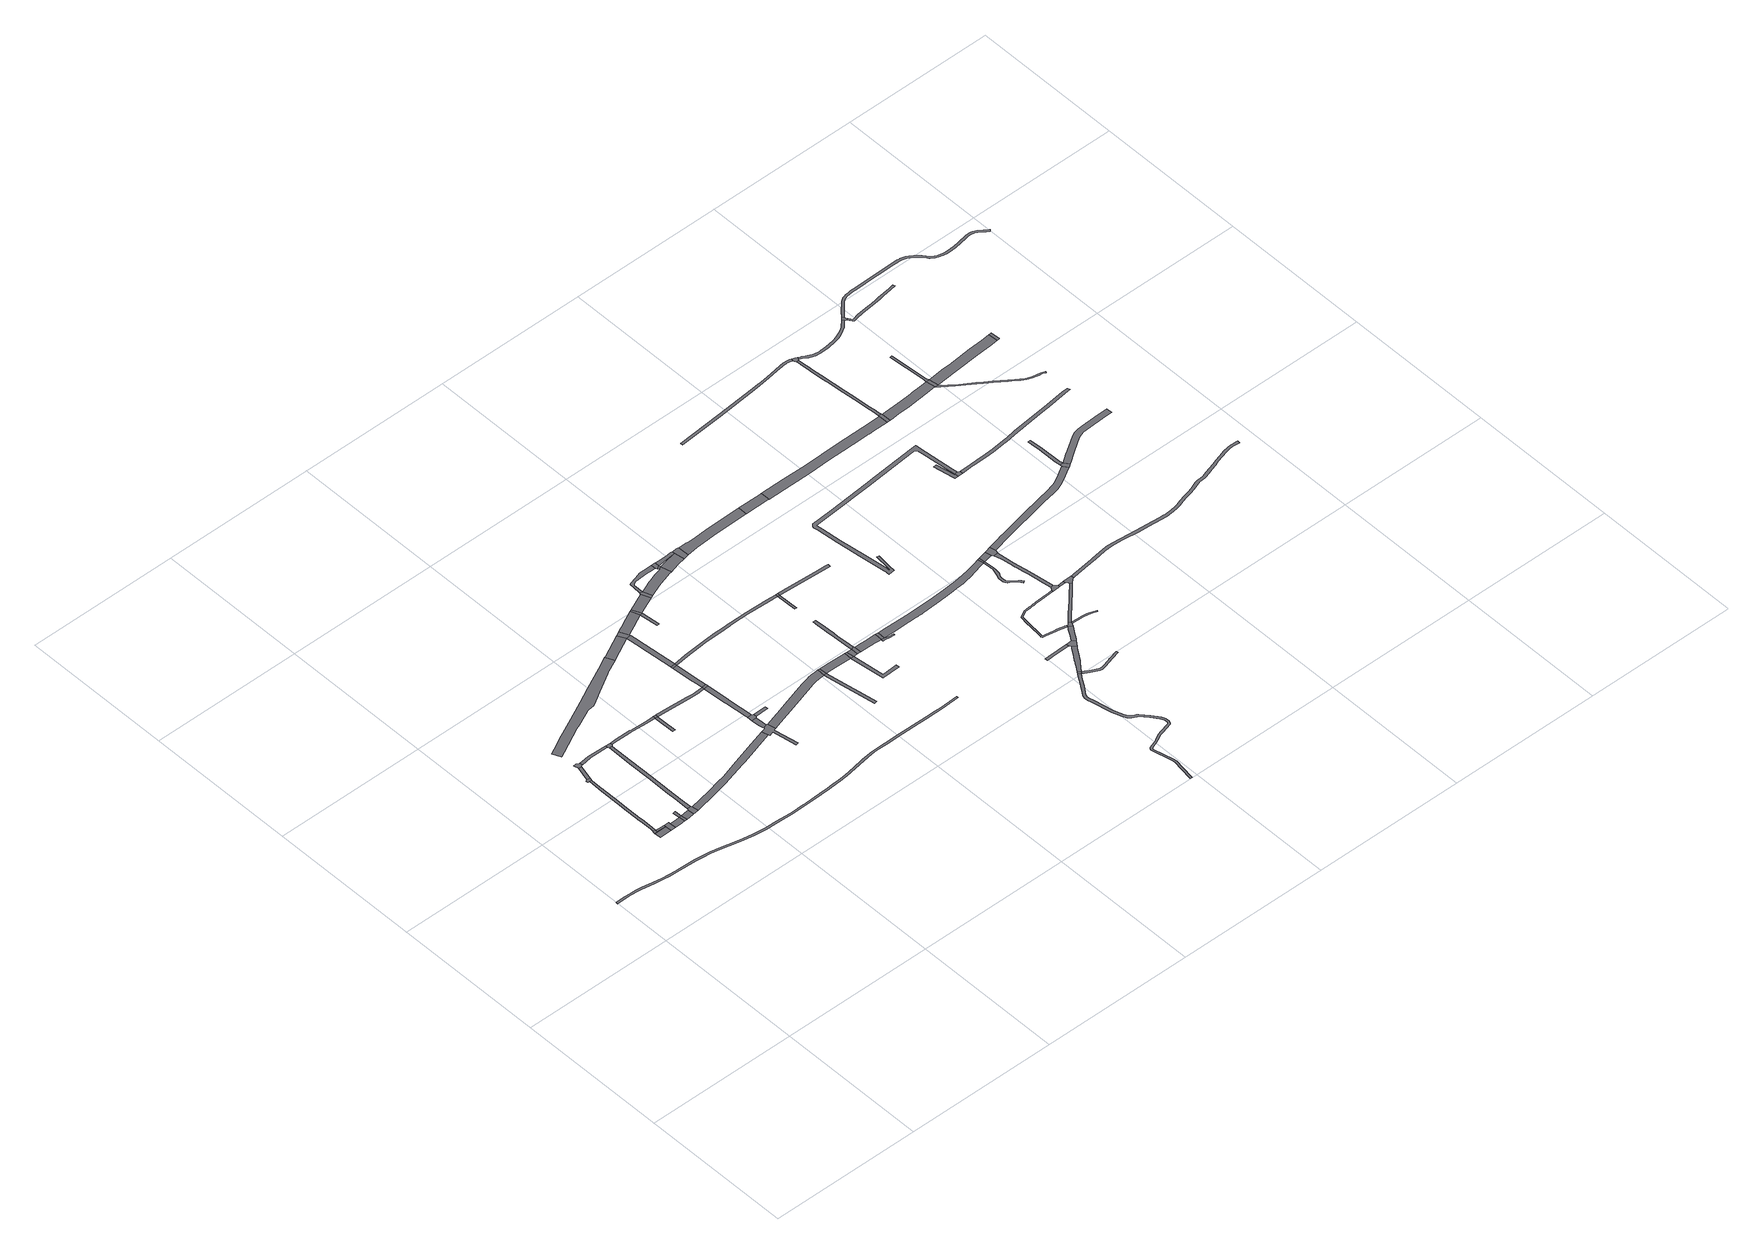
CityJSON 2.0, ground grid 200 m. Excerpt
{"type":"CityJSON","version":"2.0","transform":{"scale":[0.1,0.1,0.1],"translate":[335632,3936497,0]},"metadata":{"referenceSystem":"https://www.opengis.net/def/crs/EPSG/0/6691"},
"CityObjects":{
"road1":{"type":"Road","geometry":[{"type":"MultiSurface","lod":"1","boundaries":[[[0,1,2,3,4,5]]]}]},
"road2":{"type":"Road","attributes":{"RoadStructureAttribute.sectionType":"1"},"geometry":[{"type":"MultiSurface","lod":"1","boundaries":[[[6,7,8,9]]]}]},
"road3":{"type":"Road","attributes":{"RoadStructureAttribute.sectionType":"1"},"geometry":[{"type":"MultiSurface","lod":"1","boundaries":[[[10,5,4,11]]]}]},
"road4":{"type":"Road","attributes":{"RoadStructureAttribute.sectionType":"1"},"geometry":[{"type":"MultiSurface","lod":"1","boundaries":[[[9,12,11]]]}]},
"road5":{"type":"Road","geometry":[{"type":"MultiSurface","lod":"1","boundaries":[[[12,8,13,14,15,16,17,10]]]}]},
"road6":{"type":"Road","attributes":{"RoadStructureAttribute.sectionType":"1"},"geometry":[{"type":"MultiSurface","lod":"1","boundaries":[[[18,19,20,21,22,23,24,25,26,0,5,27,28,29,30,31,32,33,34]]]}]},
"road7":{"type":"Road","attributes":{"RoadStructureAttribute.sectionType":"1"},"geometry":[{"type":"MultiSurface","lod":"1","boundaries":[[[35,36,37,38,15,14]]]}]},
"road8":{"type":"Road","geometry":[{"type":"MultiSurface","lod":"1","boundaries":[[[39,40,41,42,43,18,34]]]}]},
"road9":{"type":"Road","geometry":[{"type":"MultiSurface","lod":"1","boundaries":[[[37,36,44,45]]]}]},
"road10":{"type":"Road","geometry":[{"type":"MultiSurface","lod":"1","boundaries":[[[46,47,37,45]]]}]},
"road11":{"type":"Road","attributes":{"RoadStructureAttribute.sectionType":"1"},"geometry":[{"type":"MultiSurface","lod":"1","boundaries":[[[41,40,48,49]]]}]},
"road12":{"type":"Road","attributes":{"RoadStructureAttribute.sectionType":"1"},"geometry":[{"type":"MultiSurface","lod":"1","boundaries":[[[50,45,44,51,52,53]]]}]},
"road13":{"type":"Road","geometry":[{"type":"MultiSurface","lod":"1","boundaries":[[[54,55,56,57,58,49,48,59,60,61]]]}]},
"road14":{"type":"Road","geometry":[{"type":"MultiSurface","lod":"1","boundaries":[[[52,62,63,64,65,66,67,53]]]}]},
"road15":{"type":"Road","attributes":{"RoadStructureAttribute.sectionType":"1"},"geometry":[{"type":"MultiSurface","lod":"1","boundaries":[[[68,61,60,69,70,71,72]]]}]},
"road16":{"type":"Road","attributes":{"RoadStructureAttribute.sectionType":"1"},"geometry":[{"type":"MultiSurface","lod":"1","boundaries":[[[65,73,74,75,76,77,78,79,80,81,82,83,66]]]}]},
"road17":{"type":"Road","geometry":[{"type":"MultiSurface","lod":"1","boundaries":[[[71,79,78,84,85,72]]]}]},
"road18":{"type":"Road","attributes":{"RoadStructureAttribute.sectionType":"1"},"geometry":[{"type":"MultiSurface","lod":"1","boundaries":[[[86,87,88,89,90,91,92,93,94,95,96,97,98,99,100,101,102,103,104,105,106,107,108,109,110,111,112,113,114,115,116,117,118,119,120,121,122,123,124,125,126,127,128,129,130,131,132,133,134,135,136,137,138,139,140,141,142,143,144,145,146,147,148,149,150,151,152,153,154,155,156,157,158,159,160,161,162,163,164,165,166,167,168,169]]]}]},
"road19":{"type":"Road","attributes":{"RoadStructureAttribute.sectionType":"1"},"geometry":[{"type":"MultiSurface","lod":"1","boundaries":[[[170,171,172,173,174,175,85,84,176,177,178,179,180,181]]]}]},
"road20":{"type":"Road","attributes":{"RoadStructureAttribute.sectionType":"1"},"geometry":[{"type":"MultiSurface","lod":"1","boundaries":[[[182,183,184,185,186,63,62,187,188,189,190,191,192,193]]]}]},
"road21":{"type":"Road","attributes":{"function":"2","RoadStructureAttribute.sectionType":"1"},"geometry":[{"type":"MultiSurface","lod":"1","boundaries":[[[194,195,196,197,198,199,200,201,202,203,204,205,206,207,208,209,210,211,212,213,214,215,216,217]]]}]},
"road22":{"type":"Road","attributes":{"RoadStructureAttribute.sectionType":"1"},"geometry":[{"type":"MultiSurface","lod":"1","boundaries":[[[218,219,220,221,222,181]]]}]},
"road23":{"type":"Road","geometry":[{"type":"MultiSurface","lod":"1","boundaries":[[[223,170,181,222,224]]]}]},
"road24":{"type":"Road","attributes":{"RoadStructureAttribute.sectionType":"1"},"geometry":[{"type":"MultiSurface","lod":"1","boundaries":[[[225,226,227,228,224,222,229,230,231,232,233,234]]]}]},
"road25":{"type":"Road","geometry":[{"type":"MultiSurface","lod":"1","boundaries":[[[192,235,236,237,238,239,240,241,242,243,244,245,246,247,248,193]]]}]},
"road26":{"type":"Road","attributes":{"RoadStructureAttribute.sectionType":"1"},"geometry":[{"type":"MultiSurface","lod":"1","boundaries":[[[249,250,251,245,244,252,253,254,255]]]}]},
"road27":{"type":"Road","geometry":[{"type":"MultiSurface","lod":"1","boundaries":[[[256,257,258,259,255,254]]]}]},
"road28":{"type":"Road","attributes":{"RoadStructureAttribute.sectionType":"1"},"geometry":[{"type":"MultiSurface","lod":"1","boundaries":[[[260,261,262,259,258,263,264,265,266,233]]]}]},
"road29":{"type":"Road","geometry":[{"type":"MultiSurface","lod":"1","boundaries":[[[267,268,257,256]]]}]},
"road30":{"type":"Road","geometry":[{"type":"MultiSurface","lod":"1","boundaries":[[[233,266,269,234]]]}]},
"road31":{"type":"Road","attributes":{"RoadStructureAttribute.sectionType":"1"},"geometry":[{"type":"MultiSurface","lod":"1","boundaries":[[[216,270,271,272,273,274,275,276,277,278,279,280,271,281,282,217]]]}]},
"road32":{"type":"Road","attributes":{"RoadStructureAttribute.sectionType":"1"},"geometry":[{"type":"MultiSurface","lod":"1","boundaries":[[[283,284,285,234,269,286,287,288]]]}]},
"road33":{"type":"Road","geometry":[{"type":"MultiSurface","lod":"1","boundaries":[[[275,283,288,276]]]}]},
"road34":{"type":"Road","geometry":[{"type":"MultiSurface","lod":"1","boundaries":[[[271,280,289,290,281]]]}]},
"road35":{"type":"Road","attributes":{"RoadStructureAttribute.sectionType":"1"},"geometry":[{"type":"MultiSurface","lod":"1","boundaries":[[[291,292,293,294,295,296,297,298,299,300,242,241,301,302,303,304,305,306,307,308,309,310]]]}]},
"road36":{"type":"Road","attributes":{"function":"2","RoadStructureAttribute.sectionType":"1"},"geometry":[{"type":"MultiSurface","lod":"1","boundaries":[[[311,312,313,314,290,289,315,316,317,318,319,320,316]]]}]},
"road37":{"type":"Road","geometry":[{"type":"MultiSurface","lod":"1","boundaries":[[[321,311,316,320,322]]]}]},
"road38":{"type":"Road","attributes":{"function":"2","RoadStructureAttribute.sectionType":"1"},"geometry":[{"type":"MultiSurface","lod":"1","boundaries":[[[323,324,321,322]]]}]},
"road39":{"type":"Road","attributes":{"RoadStructureAttribute.sectionType":"1"},"geometry":[{"type":"MultiSurface","lod":"1","boundaries":[[[309,325,326,327]]]}]},
"road40":{"type":"Road","geometry":[{"type":"MultiSurface","lod":"1","boundaries":[[[309,327,328,310]]]}]},
"road41":{"type":"Road","attributes":{"RoadStructureAttribute.sectionType":"1"},"geometry":[{"type":"MultiSurface","lod":"1","boundaries":[[[288,329,330,331,332,333,334,335,336,337,338,339,340,341,342,343,344,345,346,276]]]}]},
"road42":{"type":"Road","geometry":[{"type":"MultiSurface","lod":"1","boundaries":[[[347,324,323,348,349,350,351]]]}]},
"road43":{"type":"Road","attributes":{"RoadStructureAttribute.sectionType":"1"},"geometry":[{"type":"MultiSurface","lod":"1","boundaries":[[[352,353,328,327,354,355,356]]]}]},
"road44":{"type":"Road","attributes":{"RoadStructureAttribute.sectionType":"1"},"geometry":[{"type":"MultiSurface","lod":"1","boundaries":[[[350,357,358,359,360,361,362,363,364,365,366,367,368,369,370,371,372,351]]]}]},
"road45":{"type":"Road","attributes":{"function":"2","RoadStructureAttribute.sectionType":"1"},"geometry":[{"type":"MultiSurface","lod":"1","boundaries":[[[373,374,375,376,377,378,350,349,379,380,381,382,383,384]]]}]},
"road46":{"type":"Road","geometry":[{"type":"MultiSurface","lod":"1","boundaries":[[[355,385,386,356]]]}]},
"road47":{"type":"Road","attributes":{"RoadStructureAttribute.sectionType":"1"},"geometry":[{"type":"MultiSurface","lod":"1","boundaries":[[[385,387,388,389,390,386]]]}]},
"road48":{"type":"Road","attributes":{"RoadStructureAttribute.sectionType":"1"},"geometry":[{"type":"MultiSurface","lod":"1","boundaries":[[[355,391,392,393,394,395,396,397,385]]]}]},
"road49":{"type":"Road","geometry":[{"type":"MultiSurface","lod":"1","boundaries":[[[398,399,400,373,384]]]}]},
"road50":{"type":"Road","geometry":[{"type":"MultiSurface","lod":"1","boundaries":[[[363,401,402,399,403,364]]]}]},
"road51":{"type":"Road","geometry":[{"type":"MultiSurface","lod":"1","boundaries":[[[404,390,389,405,406]]]}]},
"road52":{"type":"Road","attributes":{"RoadStructureAttribute.sectionType":"1"},"geometry":[{"type":"MultiSurface","lod":"1","boundaries":[[[404,407,408,409,410,411,412,413,414,415,416,417,418,390]]]}]},
"road53":{"type":"Road","attributes":{"function":"2","RoadStructureAttribute.sectionType":"1"},"geometry":[{"type":"MultiSurface","lod":"1","boundaries":[[[419,420,421,384,383,422,423,424]]]}]},
"road54":{"type":"Road","attributes":{"RoadStructureAttribute.sectionType":"1"},"geometry":[{"type":"MultiSurface","lod":"1","boundaries":[[[425,426,427,428,429,419,430,431,432,433,403,399]]]}]},
"road55":{"type":"Road","attributes":{"RoadStructureAttribute.sectionType":"1"},"geometry":[{"type":"MultiSurface","lod":"1","boundaries":[[[434,435,436,406,405,437,438,439]]]}]},
"road56":{"type":"Road","geometry":[{"type":"MultiSurface","lod":"1","boundaries":[[[338,337,440,441]]]}]},
"road57":{"type":"Road","geometry":[{"type":"MultiSurface","lod":"1","boundaries":[[[442,443,444,445,446,447,430,419,424]]]}]},
"road58":{"type":"Road","geometry":[{"type":"MultiSurface","lod":"1","boundaries":[[[448,449,434,439]]]}]},
"road59":{"type":"Road","attributes":{"RoadStructureAttribute.sectionType":"1"},"geometry":[{"type":"MultiSurface","lod":"1","boundaries":[[[439,450,451,452,453,454,455,456,457,458,459,460,448]]]}]},
"road60":{"type":"Road","attributes":{"RoadStructureAttribute.sectionType":"1"},"geometry":[{"type":"MultiSurface","lod":"1","boundaries":[[[440,337,461,462,440,463,464,465,466,467,468,469,470,441]]]}]},
"road61":{"type":"Road","attributes":{"RoadStructureAttribute.sectionType":"1"},"geometry":[{"type":"MultiSurface","lod":"1","boundaries":[[[471,472,473,474,475,476,477,478,479,480,481,482,483,484,485,486,487,488,489,490,491,492,493,494,495,496,497,498,499,500,501,502,503,504,505,506,507,508,509,510,511,512,513,514,515,516,517,518,519,520,521,522,523,524,525,526,527,528,529,530,531,532,533,534,535,536,537,538,539,540,541,542,543,544,545,546]]]}]},
"road62":{"type":"Road","attributes":{"function":"2","RoadStructureAttribute.sectionType":"1"},"geometry":[{"type":"MultiSurface","lod":"1","boundaries":[[[547,548,549,550,551,552,444,443,553,554,555,556,557]]]}]},
"road63":{"type":"Road","geometry":[{"type":"MultiSurface","lod":"1","boundaries":[[[545,558,559,560,546]]]}]},
"road64":{"type":"Road","attributes":{"RoadStructureAttribute.sectionType":"1"},"geometry":[{"type":"MultiSurface","lod":"1","boundaries":[[[561,562,563,564,565,566,567,568]]]}]},
"road65":{"type":"Road","attributes":{"RoadStructureAttribute.sectionType":"1"},"geometry":[{"type":"MultiSurface","lod":"1","boundaries":[[[569,570,571,572,573,574,575,576,577,578,579,580,581,582,583,584,585,586,587,588,589,590,591,592,593,594,595,596,597,598,599,600,601,602,603,604,605,606,607,608,609,610,611,612,613,614,615,616,617,618,619,620,621,622,623,624,625,626,627,628,629,630,631,585,632,633,634,635,636,637,638,639,640,641,642,643,449,448]]]}]},
"road66":{"type":"Road","attributes":{"RoadStructureAttribute.sectionType":"1"},"geometry":[{"type":"MultiSurface","lod":"1","boundaries":[[[644,645,646,647,648,649,650,651,560,559,652,653,654,655,656,657,658,659,660]]]}]},
"road67":{"type":"Road","attributes":{"RoadStructureAttribute.sectionType":"1"},"geometry":[{"type":"MultiSurface","lod":"1","boundaries":[[[558,661,662,663,664,665,666,667,668,669,670,671,672,673,674,675,676,677,678,679,680,559]]]}]},
"road68":{"type":"Road","geometry":[{"type":"MultiSurface","lod":"1","boundaries":[[[681,682,561,568,683,644,660,684,685]]]}]},
"road69":{"type":"Road","attributes":{"function":"2"},"geometry":[{"type":"MultiSurface","lod":"1","boundaries":[[[686,687,688,689,547,557]]]}]},
"road70":{"type":"Road","attributes":{"RoadStructureAttribute.sectionType":"1"},"geometry":[{"type":"MultiSurface","lod":"1","boundaries":[[[690,691,692,693,694,695,696,697,698,699,700,701,702,703,704,705,706,707,708,709,710,711,712,713,714,715,716,717,718,719,720,721,722,723,724,725,726,727,728,729,730,731,732,733,734,735,736,737,738,739,740,741,742,743,744,745,746,747,685,684,748,749,750,751,752,753,740,754]]]}]},
"road71":{"type":"Road","geometry":[{"type":"MultiSurface","lod":"1","boundaries":[[[740,753,755,756,757,758,759,754]]]}]},
"road72":{"type":"Road","attributes":{"RoadStructureAttribute.sectionType":"1"},"geometry":[{"type":"MultiSurface","lod":"1","boundaries":[[[756,760,761,762,763,764,765,766,767,757]]]}]},
"road73":{"type":"Road","attributes":{"RoadStructureAttribute.sectionType":"1"},"geometry":[{"type":"MultiSurface","lod":"1","boundaries":[[[768,769,770,771,772,773,774,775,776,777,778,779,780,758,757]]]}]},
"road74":{"type":"Road","geometry":[{"type":"MultiSurface","lod":"1","boundaries":[[[781,782,632,585,631]]]}]},
"road75":{"type":"Road","geometry":[{"type":"MultiSurface","lod":"1","boundaries":[[[783,715,714,784,785,786,787]]]}]},
"road76":{"type":"Road","attributes":{"RoadStructureAttribute.sectionType":"1"},"geometry":[{"type":"MultiSurface","lod":"1","boundaries":[[[788,789,781,631]]]}]},
"road77":{"type":"Road","attributes":{"RoadStructureAttribute.sectionType":"1"},"geometry":[{"type":"MultiSurface","lod":"1","boundaries":[[[790,791,792,793,794,795,796,797,798,799,800,801,802,803,804,805,806,807,808,809,810,811,783,787]]]}]},
"road78":{"type":"Road","attributes":{"RoadStructureAttribute.sectionType":"1"},"geometry":[{"type":"MultiSurface","lod":"1","boundaries":[[[812,786,785,813]]]}]},
"road79":{"type":"Road","geometry":[{"type":"MultiSurface","lod":"1","boundaries":[[[788,800,799,814,815,816,789]]]}]},
"road80":{"type":"Road","attributes":{"RoadStructureAttribute.sectionType":"1"},"geometry":[{"type":"MultiSurface","lod":"1","boundaries":[[[817,818,819,820,821,822,823,824,825,826,827,828,829,830,831,832,833,834,835,836,837,838,839,840,841,842,843,844,845,846,847,848,849,850,851,852,853,854,855,856,857,858,859,860,861,862,863,864]]]}]},
"road81":{"type":"Road","geometry":[{"type":"MultiSurface","lod":"1","boundaries":[[[865,866,867,868,775,774,869,870,871,872,812,813]]]}]},
"road82":{"type":"Road","attributes":{"function":"2","RoadStructureAttribute.sectionType":"1"},"geometry":[{"type":"MultiSurface","lod":"1","boundaries":[[[687,873,874,875,876,877,878,879,880,881,882,883,884,885,886,887,888,889,890,891,892,688]]]}]},
"road83":{"type":"Road","attributes":{"RoadStructureAttribute.sectionType":"1"},"geometry":[{"type":"MultiSurface","lod":"1","boundaries":[[[893,894,895,896,897,898,899,900,901,902,903,904,905,906,907,908,909,910,911,912,913,914,915,916,917,918]]]}]},
"road84":{"type":"Road","attributes":{"RoadStructureAttribute.sectionType":"1"},"geometry":[{"type":"MultiSurface","lod":"1","boundaries":[[[919,920,921,922,923,924,925,926,927,928,929,930,931,932,933,815,814,934,935,936,937,938,939,940,941,942,943,944,945,946,947,948,949,950]]]}]},
"road85":{"type":"Road","attributes":{"RoadStructureAttribute.sectionType":"1"},"geometry":[{"type":"MultiSurface","lod":"1","boundaries":[[[951,952,953,954,955,956,957]]]}]},
"road86":{"type":"Road","geometry":[{"type":"MultiSurface","lod":"1","boundaries":[[[863,957,956,958,959,960,961,864]]]}]},
"road87":{"type":"Road","geometry":[{"type":"MultiSurface","lod":"1","boundaries":[[[962,883,882,963,964,965,966]]]}]},
"road88":{"type":"Road","attributes":{"RoadStructureAttribute.sectionType":"1"},"geometry":[{"type":"MultiSurface","lod":"1","boundaries":[[[967,968,969,970,971,972,973,974,975,976,977,978,979,980,981,982,983,984,985,986,987,988,989,990,962,966]]]}]},
"road89":{"type":"Road","geometry":[{"type":"MultiSurface","lod":"1","boundaries":[[[991,918,917,992,979,978,993,994,995]]]}]},
"road90":{"type":"Road","attributes":{"RoadStructureAttribute.sectionType":"1"},"geometry":[{"type":"MultiSurface","lod":"1","boundaries":[[[996,997,998,999,1000,1001,1002,1003,1004,1005,1006,1007,1008,1009,1010,1011,1012,1013,1014,1015,1016,1017,1018,1019,1020,1021,1022,1023,1024,1025,1026,1027,1028,1029,1030,1031,872,871,1032,1033,1034,1035,1036,1037,1038,1039,1040,1041,1042,1043,1044,1045,1046,1047,1048,1049,1050,1051,1052,1053,1054,1055,1056,1057,1058,1059,1060,1061,1062,1063,1064,1065,1066,1067,1068]]]}]},
"road91":{"type":"Road","attributes":{"function":"2","RoadStructureAttribute.sectionType":"1"},"geometry":[{"type":"MultiSurface","lod":"1","boundaries":[[[1069,1070,1071,1072,1073,1074,1075,964,963,1076,1077,1078,1079,1080,1081]]]}]},
"road92":{"type":"Road","geometry":[{"type":"MultiSurface","lod":"1","boundaries":[[[1082,950,949,1083,1084]]]}]},
"road93":{"type":"Road","attributes":{"RoadStructureAttribute.sectionType":"1"},"geometry":[{"type":"MultiSurface","lod":"1","boundaries":[[[1085,1086,1087,1088,1089,1090,1091,1092,1093,1094,1095,1096,1082,1084]]]}]},
"road94":{"type":"Road","attributes":{"RoadStructureAttribute.sectionType":"1"},"geometry":[{"type":"MultiSurface","lod":"1","boundaries":[[[1097,1098,1099,1100,1101,1102,1103,1104,1105,1106,1107,1108,1109,960,959,1110,1111,1112,1113,1114,1115,1116,1117,1118,1119,1120,1121,1122,1123,1124,1125]]]}]},
"road95":{"type":"Road","attributes":{"RoadStructureAttribute.sectionType":"1"},"geometry":[{"type":"MultiSurface","lod":"1","boundaries":[[[1126,1127,1128,1129,1130,1131,1132,1133,1134,1135,1136,1137,1138,1139,1140,1141,1142,1143,995,994,1144,1145,1146,1147,1148,1149,1150,1151,1152,1153,1154,1155,1156,1157,1158,1159,1160,1161,1162]]]}]},
"road96":{"type":"Road","geometry":[{"type":"MultiSurface","lod":"1","boundaries":[[[1081,1163,1164,1069]]]}]},
"road97":{"type":"Road","attributes":{"RoadStructureAttribute.sectionType":"1"},"geometry":[{"type":"MultiSurface","lod":"1","boundaries":[[[1164,1165,1166,1167,1168,1069]]]}]},
"road98":{"type":"Road","attributes":{"RoadStructureAttribute.sectionType":"1"},"geometry":[{"type":"MultiSurface","lod":"1","boundaries":[[[1083,1169,1170,1171,1172,1173,1174,1175,1176,1177,1178,1179,1180,1181,1182,1183,1184,1185,1186,1187,1188,1084]]]}]},
"road99":{"type":"Road","geometry":[{"type":"MultiSurface","lod":"1","boundaries":[[[1189,1190,1191,1192,1193,1194,1195,1196,1197,1198,1199,1126,1162]]]}]},
"road100":{"type":"Road","attributes":{"RoadStructureAttribute.sectionType":"1"},"geometry":[{"type":"MultiSurface","lod":"1","boundaries":[[[1200,1201,1202,1203,1204,1205,1206,1207,1208,1209,1210,1211,1212,1213,1214,1163,1081,1215,1216,1217,1218,1219,1220,1221,1222,1223,1224,1225,1226,1227,1228,1229]]]}]},
"road101":{"type":"Road","attributes":{"function":"2","RoadStructureAttribute.sectionType":"1"},"geometry":[{"type":"MultiSurface","lod":"1","boundaries":[[[1163,1230,1231,1232,1233,1234,1235,1236,1237,1238,1239,1164]]]}]},
"road102":{"type":"Road","attributes":{"RoadStructureAttribute.sectionType":"1"},"geometry":[{"type":"MultiSurface","lod":"1","boundaries":[[[1240,1241,1242,1243,1244,1245,1246,1247,1248,1249,1250,1251,1252,1253,1254,1255,1256,1257,1258,1259,1260,1261,1262,1263,1264,1265,1266,1267,1268,1269,1270,1271,1272,1193,1192]]]}]},
"road103":{"type":"Road","geometry":[{"type":"MultiSurface","lod":"1","boundaries":[[[1273,1235,1234,1274,1275,1276]]]}]},
"road104":{"type":"Road","attributes":{"RoadStructureAttribute.sectionType":"1"},"geometry":[{"type":"MultiSurface","lod":"1","boundaries":[[[1197,1277,1278,1279,1280,1281,1282,1283,1284,1285,1286,1287,1288,1289,1290,1291,1292,1293,1294,1295,1296,1297,1298,1299,1300,1301,1302,1303,1304,1305,1306,1307,1308,1309,1310,1311,1312,1313,1314,1315,1316,1317,1318,1319,1320,1321,1322,1323,1324,1325,1326,1327,1328,1329,1330,1331,1332,1333,1334,1335,1336,1337,1338,1339,1340,1341,1342,1343,1344,1345,1346,1347,1348,1349,1350,1351,1352,1353,1354,1355,1356,1357,1358,1359,1360,1361,1362,1363,1364,1365,1366,1367,1198]]]}]}
},
"vertices":[
[1036,3349,0],[1030,3334,0],[1031,3309,0],[1050,3310,0],[1070,3309,0],[1071,3335,0],
[1030,3298,0],[1032,3216,0],[1190,3220,0],[1188,3302,0],
[1186,3330,0],[1187,3306,0],
[1188,3304,0],
[1241,3221,0],[1257,3221,0],[1255,3304,0],[1255,3328,0],[1254,3331,0],
[1047,4375,0],[1045,4276,0],[1044,4218,0],[1041,3928,0],[1040,3842,0],[1040,3558,0],[1040,3549,0],[1041,3388,0],[1041,3363,0],[1071,3405,0],[1070,3558,0],[1070,3595,0],[1070,3842,0],[1071,3933,0],[1074,4218,0],[1074,4243,0],[1077,4375,0],
[1357,3224,0],[1398,3227,0],[1391,3309,0],[1352,3306,0],
[1077,4388,0],[1082,4409,0],[1041,4420,0],[1018,4403,0],[1021,4376,0],
[1436,3231,0],[1428,3313,0],
[1422,3404,0],[1388,3402,0],
[1134,4599,0],[1096,4610,0],
[1523,3323,0],[1533,3241,0],[1548,3243,0],[1537,3324,0],
[1127,4675,0],[1121,4679,0],[1082,4670,0],[1084,4661,0],[1094,4618,0],[1139,4617,0],[1161,4619,0],[1156,4659,0],
[1615,3251,0],[1610,3335,0],[1601,3339,0],[1600,3351,0],[1549,3342,0],[1546,3331,0],
[1294,4675,0],[1299,4635,0],[1343,4637,0],[1541,4634,0],[1543,4664,0],
[1599,3367,0],[1592,3515,0],[1592,3691,0],[1593,3992,0],[1593,4299,0],[1594,4614,0],[1554,4614,0],[1553,4252,0],[1553,3989,0],[1552,3669,0],[1552,3515,0],
[1610,4635,0],[1609,4665,0],
[98,2776,0],[134,2775,0],[199,2774,0],[288,2770,0],[340,2765,0],[498,2735,0],[630,2714,0],[704,2707,0],[808,2700,0],[859,2697,0],[1077,2689,0],[1170,2681,0],[1274,2668,0],[1389,2643,0],[1498,2616,0],[1637,2581,0],[1811,2552,0],[1971,2534,0],[2138,2527,0],[2326,2519,0],[2564,2520,0],[2777,2528,0],[2897,2532,0],[3071,2544,0],[3175,2552,0],[3318,2575,0],[3470,2602,0],[3605,2620,0],[3676,2625,0],[3823,2625,0],[4040,2626,0],[4058,2626,0],[4298,2624,0],[4432,2622,0],[4451,2622,0],[4545,2622,0],[4648,2621,0],[4886,2634,0],[4885,2659,0],[4647,2647,0],[4545,2648,0],[4433,2648,0],[4298,2650,0],[4040,2652,0],[3937,2652,0],[3822,2651,0],[3675,2651,0],[3602,2646,0],[3466,2628,0],[3313,2601,0],[3172,2578,0],[3068,2570,0],[2967,2563,0],[2895,2558,0],[2773,2554,0],[2564,2546,0],[2541,2546,0],[2526,2546,0],[2450,2546,0],[2440,2546,0],[2326,2545,0],[2140,2553,0],[1973,2560,0],[1814,2578,0],[1643,2606,0],[1504,2641,0],[1394,2668,0],[1278,2694,0],[1173,2707,0],[1079,2715,0],[861,2723,0],[811,2726,0],[706,2733,0],[633,2740,0],[503,2761,0],[367,2786,0],[344,2791,0],[290,2795,0],[243,2798,0],[200,2800,0],[133,2801,0],[98,2802,0],[1,2800,0],[1,2774,0],
[2234,4653,0],[2217,4653,0],[2114,4653,0],[1922,4662,0],[1900,4663,0],[1705,4667,0],[1705,4637,0],[1876,4633,0],[1921,4632,0],[2114,4623,0],[2218,4619,0],[2234,4618,0],
[2735,3619,0],[2431,3529,0],[2168,3454,0],[2091,3435,0],[1899,3392,0],[1916,3311,0],[2110,3354,0],[2190,3375,0],[2453,3450,0],[2492,3461,0],[2967,3603,0],[2944,3680,0],
[2376,5641,0],[2292,5600,0],[1998,5451,0],[1795,5350,0],[1658,5280,0],[1433,5175,0],[1239,5077,0],[1095,5004,0],[1024,4969,0],[1078,4861,0],[1147,4896,0],[1490,5069,0],[1543,5094,0],[1710,5172,0],[1764,5199,0],[1784,5203,0],[1866,5213,0],[1892,5227,0],[2060,5329,0],[2309,5474,0],[2333,5486,0],[2345,5492,0],[2513,5575,0],[2458,5682,0],
[2234,4553,0],[2237,4342,0],[2272,4343,0],[2269,4553,0],[2269,4617,0],
[2246,4653,0],[2270,4652,0],
[2825,4623,0],[2778,4622,0],[2709,4625,0],[2392,4646,0],[2390,4611,0],[2707,4590,0],[2777,4587,0],[2827,4588,0],[2932,4593,0],[2929,4628,0],
[2975,3580,0],[3034,3597,0],[3089,3282,0],[3124,3288,0],[3067,3603,0],[3066,3609,0],[3097,3618,0],[3073,3723,0],[3068,3725,0],[3064,3729,0],[3006,3710,0],[3007,3702,0],[3005,3698,0],[2994,3695,0],
[2990,3776,0],[2996,3737,0],[3001,3724,0],[3054,3753,0],[3049,3782,0],[3045,3882,0],[2985,3878,0],
[3064,3899,0],[3063,3937,0],[3043,3949,0],[2983,3948,0],
[2954,4295,0],[2956,4269,0],[2982,3972,0],[3042,3975,0],[3015,4287,0],[3014,4299,0],[2991,4598,0],
[3235,3905,0],[3233,3943,0],
[2989,4633,0],
[2532,5585,0],[2834,5737,0],[2850,5600,0],[2857,5535,0],[2893,5101,0],[2893,5092,0],[2953,5097,0],[2953,5105,0],[2917,5541,0],[2905,5649,0],[2894,5744,0],[2780,5844,0],[2478,5692,0],
[2896,5057,0],[2916,4801,0],[2923,4713,0],[2983,4717,0],[2978,4782,0],[2956,5062,0],
[2892,5760,0],[2835,5872,0],
[4015,3975,0],[3970,3972,0],[3937,3968,0],[3896,3963,0],[3872,3958,0],[3828,3948,0],[3772,3932,0],[3418,3826,0],[3271,3782,0],[3257,3779,0],[3135,3630,0],[3453,3726,0],[3802,3831,0],[3855,3845,0],[3902,3856,0],[3962,3864,0],[3986,3867,0],[4033,3869,0],[4041,3869,0],[4041,3975,0],
[3140,6021,0],[2955,5928,0],[2953,5927,0],[2891,5901,0],[3009,5817,0],[3187,5906,0],[3188,5902,0],[3213,5666,0],[3248,5670,0],[3222,5910,0],
[3170,6034,0],[3221,5921,0],
[3452,6024,0],[3402,6137,0],
[4153,3179,0],[4188,3185,0],[4075,3878,0],
[4066,3976,0],
[3136,5083,0],[3421,5112,0],[3598,5119,0],[3721,5121,0],[3799,5123,0],[3836,5124,0],[4067,5127,0],[4360,5116,0],[4485,5111,0],[4487,5146,0],[4362,5151,0],[4068,5162,0],[3839,5159,0],[3799,5158,0],[3718,5156,0],[3597,5154,0],[3418,5147,0],[3132,5118,0],
[3406,6147,0],[3477,6035,0],[3491,6041,0],[3446,6156,0],[3410,6165,0],
[4386,3972,0],[4210,3976,0],[4213,3875,0],[4430,3871,0],[4432,3971,0],
[3448,6293,0],[3462,6310,0],[3487,6319,0],[3489,6320,0],[3685,6332,0],[3713,6332,0],[3793,6330,0],[3792,6393,0],[3737,6393,0],[3646,6393,0],[3612,6389,0],[3587,6383,0],[3526,6360,0],[3444,6339,0],[3425,6334,0],[3413,6175,0],
[3821,6289,0],[3825,6284,0],[3721,6257,0],[3631,6228,0],[3604,6217,0],[3493,6174,0],[3617,6089,0],[3673,6111,0],[3756,6138,0],[3856,6164,0],[3889,6172,0],[3853,6309,0],
[4470,3870,0],[4459,3970,0],
[4489,3869,0],[4497,3869,0],[4527,3869,0],[4529,3968,0],
[4485,3408,0],[4729,3419,0],[4727,3459,0],[4662,3456,0],[4521,3449,0],[4515,3499,0],[4508,3553,0],
[3851,6318,0],[3847,6332,0],[3809,6309,0],
[3800,6326,0],[3809,6310,0],[3847,6393,0],
[4574,3978,0],[4575,3868,0],[4576,3967,0],
[4564,4029,0],[4563,4037,0],[4556,4225,0],[4554,4283,0],[4546,4492,0],[4544,4562,0],[4504,4561,0],[4506,4490,0],[4514,4296,0],[4516,4223,0],[4522,4063,0],[4524,4028,0],
[4104,6360,0],[3953,6329,0],[3939,6326,0],[3927,6182,0],[4030,6209,0],[4128,6227,0],
[3919,6341,0],[3934,6343,0],[3969,6347,0],[4013,6352,0],[4021,6353,0],[4103,6395,0],[4083,6395,0],[4034,6394,0],[3899,6393,0],
[4874,3960,0],[4727,3964,0],[4677,3965,0],[4783,3864,0],[4839,3862,0],[4871,3862,0],
[4515,5109,0],[4517,5144,0],
[4152,6232,0],[4196,6240,0],[4195,6396,0],[4194,6396,0],[4163,6396,0],[4115,6396,0],
[4912,3860,0],[4914,3959,0],
[4870,3843,0],[4870,3835,0],[4872,3832,0],[4875,3830,0],[4893,3828,0],[4951,3824,0],[5023,3814,0],[5026,3834,0],[4954,3843,0],[4916,3850,0],[4914,3851,0],
[4491,4843,0],[4521,4843,0],[4632,5104,0],[5039,5080,0],[5183,5073,0],[5219,5070,0],[5222,5105,0],[5185,5108,0],[5040,5115,0],[4634,5139,0],
[6068,1991,0],[5997,1875,0],[5989,1863,0],[5933,1782,0],[5908,1744,0],[5902,1728,0],[5894,1697,0],[5897,1649,0],[5909,1606,0],[5963,1340,0],[6007,1212,0],[6032,1163,0],[6067,1131,0],[6092,1115,0],[6126,1101,0],[6137,1098,0],[6221,1001,0],[6290,908,0],[6308,866,0],[6310,848,0],[6310,823,0],[6303,805,0],[6294,796,0],[6153,760,0],[6114,747,0],[6069,724,0],[6030,702,0],[6004,688,0],[5938,667,0],[5907,655,0],[5895,637,0],[5889,622,0],[5890,608,0],[5948,347,0],[5955,305,0],[5938,194,0],[5910,9,0],[5935,5,0],[5963,190,0],[5980,305,0],[5973,352,0],[5915,612,0],[5914,618,0],[5917,625,0],[5923,633,0],[5946,641,0],[6015,663,0],[6043,678,0],[6083,701,0],[6125,722,0],[6161,734,0],[6308,772,0],[6327,791,0],[6337,818,0],[6338,850,0],[6335,874,0],[6314,922,0],[6242,1017,0],[6154,1119,0],[6142,1130,0],[6109,1146,0],[6088,1159,0],[6060,1184,0],[6039,1226,0],[5997,1349,0],[5943,1614,0],[5932,1655,0],[5929,1694,0],[5935,1717,0],[5939,1728,0],[5962,1762,0],[6019,1844,0],[6071,1929,0],[6097,1972,0],[6122,2005,0],[6092,2026,0],
[5092,6407,0],[4891,6406,0],[4592,6398,0],[4448,6391,0],[4338,6388,0],[4306,6396,0],[4348,6262,0],[4455,6268,0],[4596,6276,0],[4893,6283,0],[5093,6284,0],
[6127,2002,0],[6143,2028,0],[6110,2054,0],
[6307,2448,0],[6042,2438,0],[6039,2437,0],[5985,2435,0],[5987,2400,0],[6043,2402,0],[6078,2404,0],[6309,2413,0],
[5074,3855,0],[5276,3854,0],[5379,3854,0],[5411,3854,0],[5427,3855,0],[5467,3855,0],[5485,3855,0],[5694,3865,0],[5831,3875,0],[5926,3883,0],[5962,3886,0],[6008,3890,0],[6117,3900,0],[6169,3908,0],[6233,3919,0],[6426,3967,0],[6491,3985,0],[6498,3885,0],[6499,3877,0],[6499,3868,0],[6498,3859,0],[6498,3849,0],[6492,3823,0],[6486,3797,0],[6472,3752,0],[6453,3706,0],[6449,3678,0],[6449,3676,0],[6449,3656,0],[6451,3628,0],[6458,3603,0],[6476,3582,0],[6477,3581,0],[6495,3569,0],[6497,3568,0],[6572,3511,0],[6592,3487,0],[6598,3479,0],[6607,3465,0],[6628,3479,0],[6612,3502,0],[6609,3506,0],[6589,3529,0],[6532,3575,0],[6497,3602,0],[6495,3604,0],[6485,3618,0],[6483,3624,0],[6480,3634,0],[6479,3657,0],[6479,3668,0],[6479,3674,0],[6483,3698,0],[6497,3731,0],[6499,3735,0],[6499,3736,0],[6505,3741,0],[6514,3766,0],[6517,3796,0],[6521,3822,0],[6522,3855,0],[6523,3863,0],[6510,3989,0],[6473,4060,0],[6407,4045,0],[6291,4018,0],[6186,3999,0],[6078,3982,0],[5891,3971,0],[5727,3961,0],[5678,3959,0],[5627,3960,0],[5570,3959,0],[5324,3952,0],[5037,3956,0],
[6328,2384,0],[6311,2363,0],[6238,2256,0],[6208,2211,0],[6194,2191,0],[6188,2177,0],[6183,2167,0],[6142,2096,0],[6176,2072,0],[6232,2139,0],[6245,2157,0],[6250,2164,0],[6264,2185,0],[6283,2214,0],[6359,2328,0],[6363,2333,0],[6375,2348,0],
[6152,1987,0],[6207,1953,0],[6311,1901,0],[6342,1897,0],[6384,1902,0],[6475,1928,0],[6477,1929,0],[6525,1943,0],[6527,1944,0],[6641,1972,0],[6633,2001,0],[6517,1972,0],[6506,1969,0],[6478,1961,0],[6476,1960,0],[6378,1931,0],[6342,1927,0],[6319,1930,0],[6222,1979,0],[6178,2006,0],
[6362,2450,0],[6320,2448,0],[6312,2412,0],[6426,2416,0],[6380,2450,0],
[5409,6285,0],[5429,6285,0],[5426,6408,0],[5409,6408,0],
[6486,2667,0],[6484,2667,0],[6475,2669,0],[6442,2677,0],[6394,2688,0],[6361,2694,0],[6232,2714,0],[6203,2720,0],[6202,2722,0],[6201,2723,0],[6202,2733,0],[6206,2760,0],[6230,2984,0],[6238,3063,0],[6242,3077,0],[6326,3121,0],[6399,3127,0],[6428,3129,0],[6455,3131,0],[6490,3134,0],[6492,3134,0],[6536,3137,0],[6655,3144,0],[6705,3147,0],[6754,3150,0],[6752,3174,0],[6703,3167,0],[6654,3164,0],[6492,3154,0],[6490,3154,0],[6463,3152,0],[6426,3149,0],[6402,3147,0],[6320,3141,0],[6226,3091,0],[6219,3067,0],[6211,2996,0],[6186,2763,0],[6182,2735,0],[6181,2722,0],[6183,2713,0],[6192,2702,0],[6229,2694,0],[6361,2673,0],[6390,2669,0],[6438,2657,0],[6484,2647,0],[6486,2646,0],[6487,2646,0],[6498,2644,0],[6508,2641,0],[6497,2627,0],[6489,2616,0],[6486,2612,0],[6484,2608,0],[6481,2604,0],[6433,2524,0],[6413,2492,0],[6442,2437,0],[6463,2465,0],[6482,2505,0],[6484,2509,0],[6529,2573,0],[6554,2607,0],[6507,2662,0],
[6560,2618,0],[6570,2642,0],[6576,2664,0],[6551,2687,0],[6524,2658,0],
[6731,2638,0],[6790,2628,0],[6828,2617,0],[6905,2593,0],[6911,2613,0],[6816,2641,0],[6795,2648,0],[6733,2658,0],
[6665,2761,0],[6729,2827,0],[6774,2874,0],[6795,2895,0],[6883,2986,0],[6966,3074,0],[6989,3097,0],[6967,3119,0],[6944,3094,0],[6862,3006,0],[6778,2921,0],[6715,2856,0],[6643,2782,0],
[6503,4067,0],[6501,4067,0],
[6776,3209,0],[6838,3154,0],[6858,3155,0],[6858,3183,0],[6816,3214,0],
[6630,4017,0],[6612,4093,0],
[6795,3374,0],[6793,3388,0],[6783,3454,0],[6768,3553,0],[6761,3603,0],[6742,3718,0],[6737,3750,0],[6735,3765,0],[6712,3954,0],[6707,3995,0],[6651,3987,0],[6672,3902,0],[6681,3863,0],[6683,3851,0],[6694,3776,0],[6703,3712,0],[6705,3695,0],[6721,3595,0],[6731,3531,0],[6742,3459,0],[6755,3375,0],[6756,3369,0],
[6937,3186,0],[6938,3156,0],
[6718,4040,0],[6700,4115,0],[6634,4099,0],
[7221,5290,0],[7183,5679,0],[7168,5825,0],[7071,5816,0],[6863,5799,0],[6523,5768,0],[6521,5767,0],[6366,5749,0],[5822,5706,0],[5521,5684,0],[5496,5658,0],[5491,5633,0],[5497,5577,0],[5527,5291,0],[5570,4944,0],[5609,4620,0],[5609,4618,0],[5614,4548,0],[5695,4554,0],[5697,4582,0],[5701,4625,0],[5722,4832,0],[5692,4835,0],[5671,4623,0],[5668,4591,0],[5662,4589,0],[5658,4592,0],[5655,4623,0],[5655,4627,0],[5616,4950,0],[5572,5296,0],[5545,5553,0],[5537,5630,0],[5538,5635,0],[5542,5639,0],[5826,5660,0],[6370,5703,0],[6520,5718,0],[6522,5718,0],[6873,5753,0],[7080,5771,0],[7100,5773,0],[7128,5747,0],[7138,5675,0],[7176,5285,0],[7178,5268,0],[7183,5213,0],[7227,5217,0],
[6959,3147,0],[6970,3134,0],[6970,3129,0],[6970,3125,0],[7035,3145,0],[7043,3150,0],[7059,3154,0],[7057,3192,0],
[5759,6286,0],[6023,6282,0],[6321,6289,0],[6527,6295,0],[6529,6295,0],[6679,6295,0],[6915,6297,0],[6919,6296,0],[6978,6297,0],[7180,6299,0],[7178,6422,0],[6955,6420,0],[6931,6419,0],[6927,6420,0],[6679,6418,0],[6531,6418,0],[6529,6418,0],[6320,6412,0],[6022,6405,0],[5759,6409,0],
[7048,7729,0],[6997,7736,0],[6977,7738,0],[6963,7737,0],[6914,7732,0],[6827,7719,0],[6690,7698,0],[6546,7682,0],[6544,7682,0],[6447,7671,0],[5898,7619,0],[5300,7571,0],[5302,7541,0],[5901,7589,0],[6451,7642,0],[6543,7652,0],[6545,7652,0],[6693,7668,0],[6831,7689,0],[6918,7702,0],[6965,7707,0],[6976,7708,0],[6993,7706,0],[7041,7700,0],[7058,7691,0],[7069,7721,0],
[8123,4510,0],[7957,4413,0],[7894,4382,0],[7862,4371,0],[7829,4360,0],[7773,4345,0],[7601,4314,0],[7480,4288,0],[7460,4284,0],[7439,4280,0],[7301,4250,0],[7166,4221,0],[6986,4182,0],[6880,4159,0],[6866,4155,0],[6791,4058,0],[6898,4084,0],[6934,4091,0],[7117,4132,0],[7156,4140,0],[7183,4146,0],[7335,4178,0],[7455,4204,0],[7616,4237,0],[7790,4269,0],[7852,4285,0],[7924,4310,0],[7948,4322,0],[7993,4344,0],[8165,4444,0],[8171,4448,0],[8126,4512,0],
[7180,5199,0],[7131,5455,0],[7086,5447,0],[7135,5183,0],[7142,5159,0],[7186,5160,0],[7185,5193,0],
[7199,5161,0],[7258,5162,0],[7257,5203,0],[7239,5208,0],
[7180,6432,0],[7225,6301,0],[7223,6425,0],[7218,6426,0],[7217,6436,0],
[7211,6479,0],[7209,6516,0],[7202,6603,0],[7185,6804,0],[7163,7047,0],[7162,7057,0],[7148,7215,0],[7144,7265,0],[7127,7446,0],[7124,7506,0],[7122,7540,0],[7115,7655,0],[7082,7648,0],[7089,7538,0],[7094,7456,0],[7095,7443,0],[7111,7262,0],[7117,7197,0],[7129,7054,0],[7130,7045,0],[7152,6801,0],[7169,6600,0],[7172,6567,0],[7178,6477,0],
[7112,7706,0],[7082,7653,0],[7116,7663,0],[7123,7666,0],[7135,7696,0],
[9804,3517,0],[9776,3520,0],[9747,3520,0],[9706,3520,0],[9666,3516,0],[9585,3504,0],[9504,3479,0],[9422,3454,0],[9359,3429,0],[9292,3410,0],[9220,3387,0],[9161,3370,0],[9112,3363,0],[9074,3361,0],[9030,3350,0],[8938,3315,0],[8868,3294,0],[8804,3281,0],[8716,3257,0],[8660,3234,0],[8619,3223,0],[8549,3214,0],[8458,3210,0],[8440,3210,0],[8379,3211,0],[8204,3226,0],[8068,3238,0],[7851,3261,0],[7736,3270,0],[7649,3271,0],[7590,3266,0],[7419,3240,0],[7395,3237,0],[7239,3216,0],[7102,3196,0],[7081,3193,0],[7086,3156,0],[7245,3179,0],[7266,3182,0],[7296,3186,0],[7399,3201,0],[7429,3205,0],[7595,3230,0],[7651,3235,0],[7734,3234,0],[7847,3225,0],[8065,3202,0],[8200,3190,0],[8378,3175,0],[8440,3174,0],[8452,3174,0],[8553,3178,0],[8626,3188,0],[8672,3200,0],[8727,3222,0],[8812,3246,0],[8877,3259,0],[8949,3281,0],[9041,3316,0],[9079,3325,0],[9116,3327,0],[9169,3335,0],[9231,3352,0],[9303,3375,0],[9371,3394,0],[9434,3422,0],[9514,3446,0],[9593,3470,0],[9644,3479,0],[9707,3485,0],[9747,3485,0],[9775,3484,0],[9800,3480,0],
[7917,6473,0],[7837,6465,0],[7689,6454,0],[7664,6452,0],[7515,6440,0],[7273,6427,0],[7244,6425,0],[7248,6301,0],[7360,6307,0],[7524,6316,0],[7848,6342,0],[7929,6350,0],[7938,6351,0],
[8124,4541,0],[8218,4481,0],[8173,4545,0],
[8165,4571,0],[8158,4587,0],[8155,4617,0],[8153,4864,0],[8152,4896,0],[8145,5043,0],[8108,5042,0],[8111,4984,0],[8116,4863,0],[8118,4614,0],[8122,4579,0],[8123,4556,0],
[8981,5369,0],[8904,5362,0],[8606,5323,0],[8572,5319,0],[8354,5293,0],[8120,5267,0],[7989,5248,0],[7926,5239,0],[7755,5221,0],[7643,5214,0],[7500,5211,0],[7424,5209,0],[7285,5203,0],[7287,5163,0],[7349,5166,0],[7413,5169,0],[7425,5169,0],[7483,5171,0],[7644,5174,0],[7758,5181,0],[7893,5195,0],[7937,5200,0],[8006,5210,0],[8125,5227,0],[8357,5254,0],[8577,5279,0],[8605,5283,0],[8909,5322,0],[8991,5330,0],
[7873,7793,0],[7857,7774,0],[7825,7746,0],[7797,7720,0],[7758,7694,0],[7695,7662,0],[7652,7645,0],[7598,7631,0],[7480,7613,0],[7392,7604,0],[7373,7603,0],[7304,7612,0],[7287,7617,0],[7235,7642,0],[7213,7655,0],[7176,7676,0],[7164,7682,0],[7137,7695,0],[7160,7647,0],[7196,7627,0],[7219,7613,0],[7274,7586,0],[7297,7579,0],[7371,7570,0],[7394,7571,0],[7484,7580,0],[7604,7598,0],[7663,7613,0],[7708,7632,0],[7775,7666,0],[7818,7695,0],[7825,7702,0],[7870,7748,0],[7881,7760,0],[7887,7765,0],[7892,7768,0],[7898,7770,0],
[7981,6354,0],[7961,6477,0],
[7947,6521,0],[7907,7019,0],[7882,7017,0],[7922,6519,0],
[8250,4503,0],[8290,4531,0],[8314,4547,0],[8372,4587,0],[8564,4713,0],[8592,4725,0],[8599,4727,0],[8658,4745,0],[8711,4748,0],[8953,4759,0],[9090,4764,0],[9087,4842,0],[8949,4837,0],[8707,4826,0],[8646,4822,0],[8600,4811,0],[8584,4807,0],[8527,4783,0],[8328,4652,0],[8280,4619,0],
[7905,7771,0],[7910,7771,0],[7915,7768,0],[7922,7764,0],[7942,7777,0],[7937,7784,0],[7929,7798,0],[7927,7805,0],[7928,7810,0],[7905,7830,0],[7899,7823,0],
[8986,5718,0],[8944,5733,0],[8896,5743,0],[8861,5749,0],[8812,5763,0],[8753,5784,0],[8701,5816,0],[8611,5882,0],[8592,5896,0],[8461,5993,0],[8383,6048,0],[8311,6099,0],[8117,6229,0],[8057,6278,0],[7995,6328,0],[7980,6311,0],[8045,6258,0],[8104,6211,0],[8298,6080,0],[8359,6037,0],[8448,5975,0],[8579,5878,0],[8611,5854,0],[8688,5798,0],[8744,5764,0],[8805,5742,0],[8856,5727,0],[8892,5722,0],[8938,5712,0],[8976,5696,0],
[8113,6364,0],[8287,6378,0],[8610,6404,0],[8804,6419,0],[8918,6428,0],[8908,6552,0],[8794,6543,0],[8608,6528,0],[8277,6502,0],[8196,6496,0],
[7929,7751,0],[7938,7736,0],[7957,7706,0],[7963,7701,0],[7964,7700,0],[7972,7695,0],[7980,7694,0],[8047,7710,0],[8090,7718,0],[8118,7723,0],[8204,7732,0],[8319,7741,0],[8410,7756,0],[8465,7767,0],[8466,7767,0],[8596,7786,0],[8660,7796,0],[8656,7826,0],[8591,7816,0],[8406,7789,0],[8360,7781,0],[8291,7769,0],[8201,7762,0],[8114,7752,0],[8067,7744,0],[8040,7739,0],[8016,7733,0],[7984,7724,0],[7980,7723,0],[7978,7723,0],[7975,7725,0],[7957,7752,0],[7944,7773,0],
[8943,6555,0],[8919,6426,0],[8952,6429,0],[8953,6431,0],
[7994,7887,0],[8070,7969,0],[8090,7988,0],[8108,8002,0],[8132,8016,0],[8156,8026,0],[8182,8032,0],[8207,8034,0],[8260,8038,0],[8335,8039,0],[8352,8039,0],[8451,8041,0],[8632,8045,0],[8873,8051,0],[8943,8050,0],[8967,8047,0],[8978,8045,0],[9011,8038,0],[9041,8027,0],[9071,8011,0],[9095,7996,0],[9115,7980,0],[9170,7930,0],[9210,7881,0],[9224,7864,0],[9231,7856,0],[9279,7822,0],[9313,7807,0],[9361,7795,0],[9368,7794,0],[9383,7791,0],[9426,7786,0],[9502,7785,0],[9554,7790,0],[9632,7804,0],[9636,7804,0],[9728,7820,0],[9767,7827,0],[9790,7828,0],[9813,7829,0],[9829,7827,0],[9845,7823,0],[9868,7814,0],[9886,7805,0],[9940,7767,0],[9953,7756,0],[9961,7749,0],[9986,7728,0],[9995,7721,0],[10013,7744,0],[10009,7748,0],[10007,7749,0],[9958,7790,0],[9902,7831,0],[9880,7842,0],[9854,7851,0],[9835,7856,0],[9814,7859,0],[9764,7857,0],[9631,7834,0],[9550,7820,0],[9532,7818,0],[9501,7815,0],[9428,7816,0],[9388,7820,0],[9367,7824,0],[9322,7835,0],[9294,7848,0],[9283,7855,0],[9251,7878,0],[9192,7950,0],[9134,8003,0],[9112,8020,0],[9087,8037,0],[9053,8055,0],[9020,8066,0],[8985,8075,0],[8984,8075,0],[8946,8080,0],[8871,8081,0],[8452,8071,0],[8351,8069,0],[8258,8068,0],[8224,8065,0],[8177,8062,0],[8146,8054,0],[8118,8043,0],[8091,8027,0],[8071,8011,0],[8049,7990,0],[7972,7907,0]
]}
